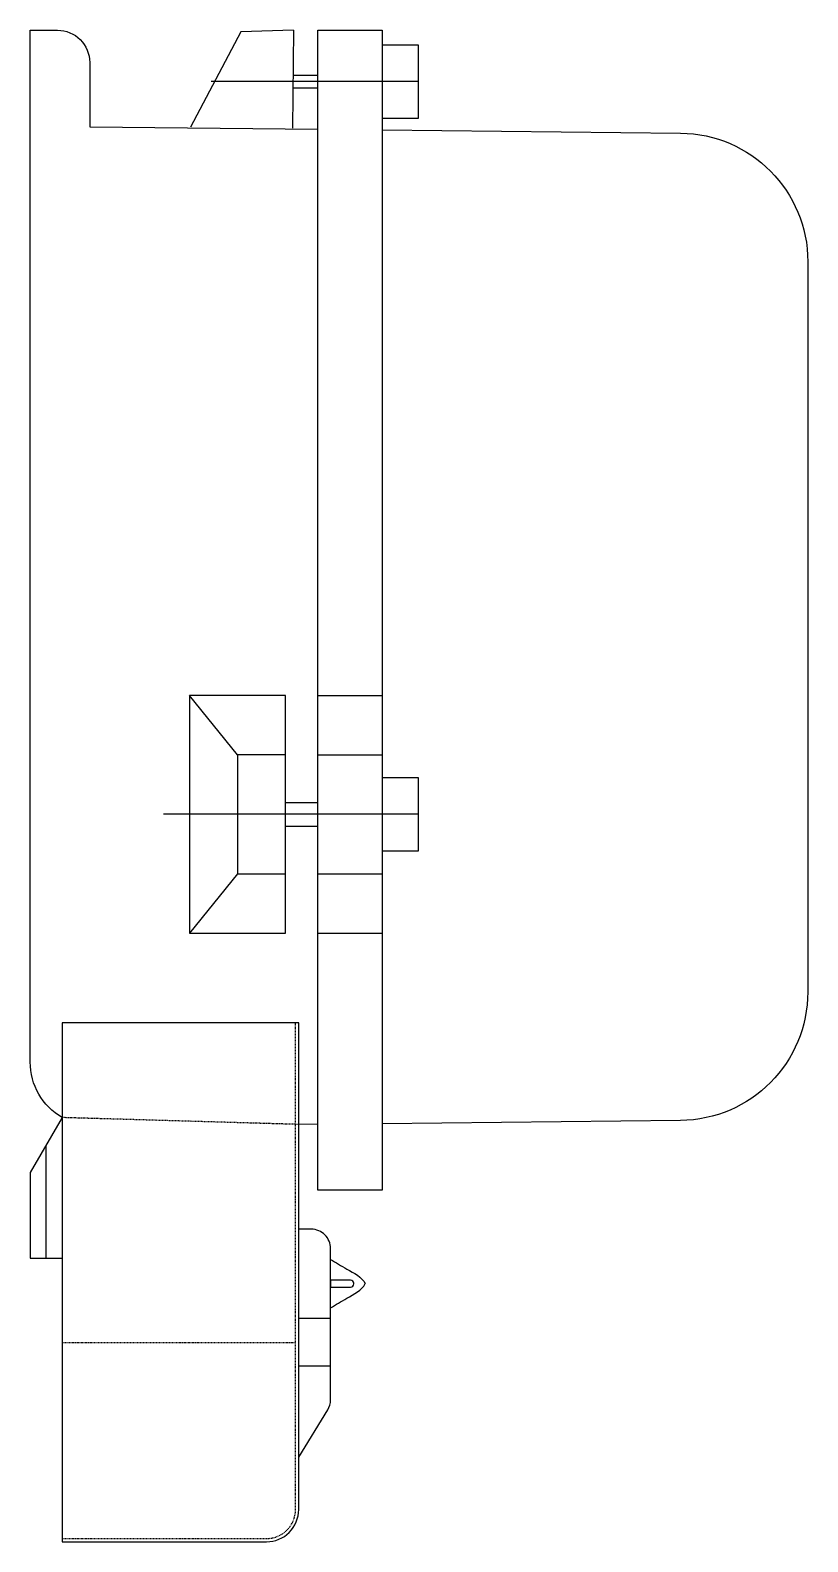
# Model space of a CAD drawing. Header units: millimetres. Extents: x 0 to 121, y 0 to 235.
import ezdxf

# ---------------------------------------------------------------- set-up
doc = ezdxf.new("R2010")
doc.units = ezdxf.units.MM
doc.linetypes.add('HIDDEN', pattern=[0.375, 0.25, -0.125])
doc.layers.add('THIET BI DIEN', color=5, linetype='Continuous')

# ---------------------------------------------------------------- blocks, each defined once
blk = doc.blocks.new('HDK1P2')
at = {"layer": 'THIET BI DIEN', "ltscale": 15}
for p, q in [((35.93, 227.99), (39.79, 227.99)), ((55.46, 227.01), (23.19, 227.01)), ((35.93, 226.02), (39.79, 226.02)), ((0, 80.68), (0, 0)), ((-2.48, 44.11), (-2.48, 61.68))]:
    blk.add_line(p, q, dxfattribs=at)
at = {"layer": 'THIET BI DIEN', "color": 6, "ltscale": 15}
for p, q in [((27.31, 122.34), (19.83, 131.58)), ((39.79, 131.58), (49.79, 131.58)), ((39.79, 122.34), (49.79, 122.34)), ((55.46, 113.1), (15.78, 113.1)), ((34.79, 114.93), (39.79, 114.93)), ((34.79, 111.26), (39.79, 111.26)), ((27.31, 103.86), (19.83, 94.62)), ((39.79, 103.86), (49.79, 103.86)), ((39.79, 94.62), (49.79, 94.62))]:
    blk.add_line(p, q, dxfattribs=at)
at = {"layer": 'THIET BI DIEN', "color": 6, "linetype": 'HIDDEN', "ltscale": 0.5}
for p, q in [((36.82, 64.88), (0, 65.95)), ((0, 31), (36.32, 31))]:
    blk.add_line(p, q, dxfattribs=at)
at = {"layer": 'THIET BI DIEN', "color": 6, "ltscale": 0.5}
for p, q in [((41.78, 34.72), (36.82, 34.72)), ((41.78, 27.28), (36.82, 27.28))]:
    blk.add_line(p, q, dxfattribs=at)
at = {"layer": 'THIET BI DIEN', "ltscale": 15}
for points in [[(-4.96, 235), (-0.7, 235, -0.414214), (4.3, 230), (4.3, 220), (39.79, 219.64)], [(0, 65.95, -0.266815), (-4.96, 74.59), (-4.96, 235)], [(49.79, 219.54), (96.24, 219, -0.41128), (116.04, 199), (116.04, 85.5, -0.411529), (96.22, 65.5), (49.79, 65)], [(0, 0), (31.82, 0, 0.414214), (36.82, 5), (36.82, 80.68), (0, 80.68)], [(36.82, 13.14), (41.34, 20.49, 0.138631), (41.78, 22.07), (41.78, 45.59, 0.414214), (38.78, 48.59), (36.82, 48.59)]]:
    blk.add_lwpolyline(points, format="xyb", dxfattribs=at)
for points in [[(36.02, 235), (27.79, 234.77), (20, 219.91)], [(36.02, 235), (35.86, 219.75)], [(0, 65.95), (-4.96, 57.4), (-4.96, 44.11), (0, 44.11)], [(39.79, 64.91), (36.82, 64.88)]]:
    blk.add_lwpolyline(points, dxfattribs=at)
for points in [[(39.79, 235), (49.79, 235), (49.79, 54.68), (39.79, 54.68)], [(49.79, 221.33), (55.46, 221.33), (55.46, 232.68), (49.79, 232.68)]]:
    blk.add_lwpolyline(points, close=True, dxfattribs=at)
at = {"layer": 'THIET BI DIEN', "color": 6, "ltscale": 15}
for points in [[(34.79, 131.58), (19.83, 131.58), (19.83, 94.62), (34.79, 94.62)], [(34.79, 122.34), (27.31, 122.34), (27.31, 103.86), (34.79, 103.86)], [(49.79, 107.42), (55.46, 107.42), (55.46, 118.77), (49.79, 118.77)]]:
    blk.add_lwpolyline(points, close=True, dxfattribs=at)
at = {"layer": 'THIET BI DIEN', "linetype": 'HIDDEN', "ltscale": 0.5}
blk.add_lwpolyline([(0, 0.5), (31.82, 0.5, 0.414214), (36.32, 5), (36.32, 80.68), (36.32, 80.68)], format="xyb", dxfattribs=at)
at = {"layer": 'THIET BI DIEN', "ltscale": 15}
blk.add_lwpolyline([(41.78, 39.58), (44.9, 39.58, 0.414214), (45.4, 40.08), (45.4, 40.18, 0.414214), (44.9, 40.68), (41.78, 40.68)], format="xyb", close=True, dxfattribs=at)
for points in [[(41.78, 43.91), (42.6, 43.41), (44.44, 42.27), (46.63, 41.17), (47.18, 40.13)], [(41.78, 36.35), (42.6, 36.85), (44.44, 37.99), (46.63, 39.09), (47.18, 40.13)]]:
    blk.add_open_spline(points, degree=3, knots=[0, 0, 0, 0, 2.9373, 6.602721, 6.602721, 6.602721, 6.602721], dxfattribs=at)

msp = doc.modelspace()

# ---------------------------------------------------------------- block references
msp.add_blockref('HDK1P2', (4.96, 0))

doc.saveas('drawing.dxf')
